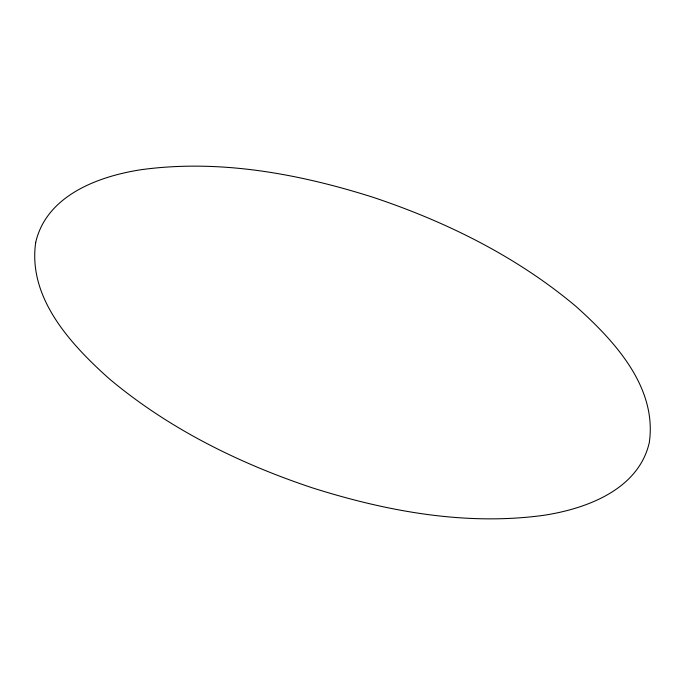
<?xml version="1.0" encoding="UTF-8"?>
<svg xmlns="http://www.w3.org/2000/svg" width="685" height="685" viewBox="0 0 685 685"><rect width="100%" height="100%" fill="white"/><g stroke="black" fill="none" stroke-linecap="round" stroke-linejoin="round"><path stroke-width="1.03" d="M35.723 242.302C27.605 297.898 70.692 344.221 108.906 378.48C168.296 428.459 239.031 463.411 312.36 487.848C386.64 511.353 465.731 525.952 543.633 515.326C586.317 508.827 638.369 489.724 649.277 442.698C657.394 387.102 614.308 340.779 576.094 306.52C516.704 256.541 445.969 221.589 372.64 197.152C298.36 173.648 219.268 159.048 141.367 169.674C98.683 176.173 46.631 195.276 35.723 242.302"/></g></svg>
